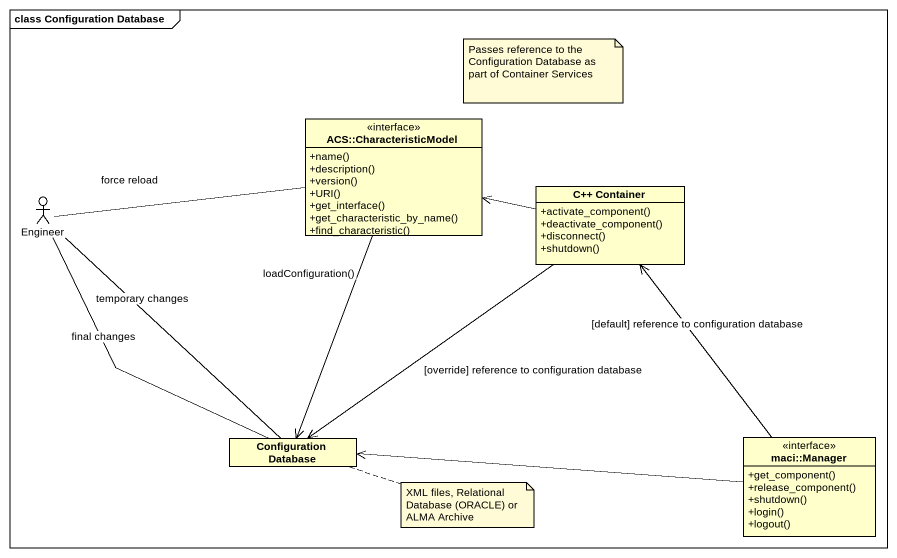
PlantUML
@startuml
mainframe class Configuration Database
allowmixing
hide circle
hide empty members
skinparam classAttributeIconSize 0
interface "ACS::CharacteristicModel" as ACS_CharacteristicModel #FFFFCC {
  +name()
  +description()
  +version()
  +URI()
  +get_interface()
  +get_characteristic_by_name()
  +find_characteristic()
}
class "C++ Container" as C_Container #FFFFCC {
  +activate_component()
  +deactivate_component()
  +disconnect()
  +shutdown()
}
actor Engineer
class "Configuration Database" as Configuration_Database #FFFFCC
interface "maci::Manager" as maci_Manager #FFFFCC {
  +get_component()
  +release_component()
  +shutdown()
  +login()
  +logout()
}
ACS_CharacteristicModel --> Configuration_Database : loadConfiguration()
C_Container -left-> ACS_CharacteristicModel
C_Container --> Configuration_Database : [override] reference to configuration database
Engineer -right- ACS_CharacteristicModel : force reload
Engineer -- Configuration_Database : final changes
Engineer -- Configuration_Database : temporary changes
maci_Manager -up-> C_Container : [default] reference to configuration database
maci_Manager -left-> Configuration_Database
note as N1
  Passes reference to the Configuration Database as part of Container Services
end note
note right of Configuration_Database : XML files, Relational Database (ORACLE) or ALMA Archive
@enduml
